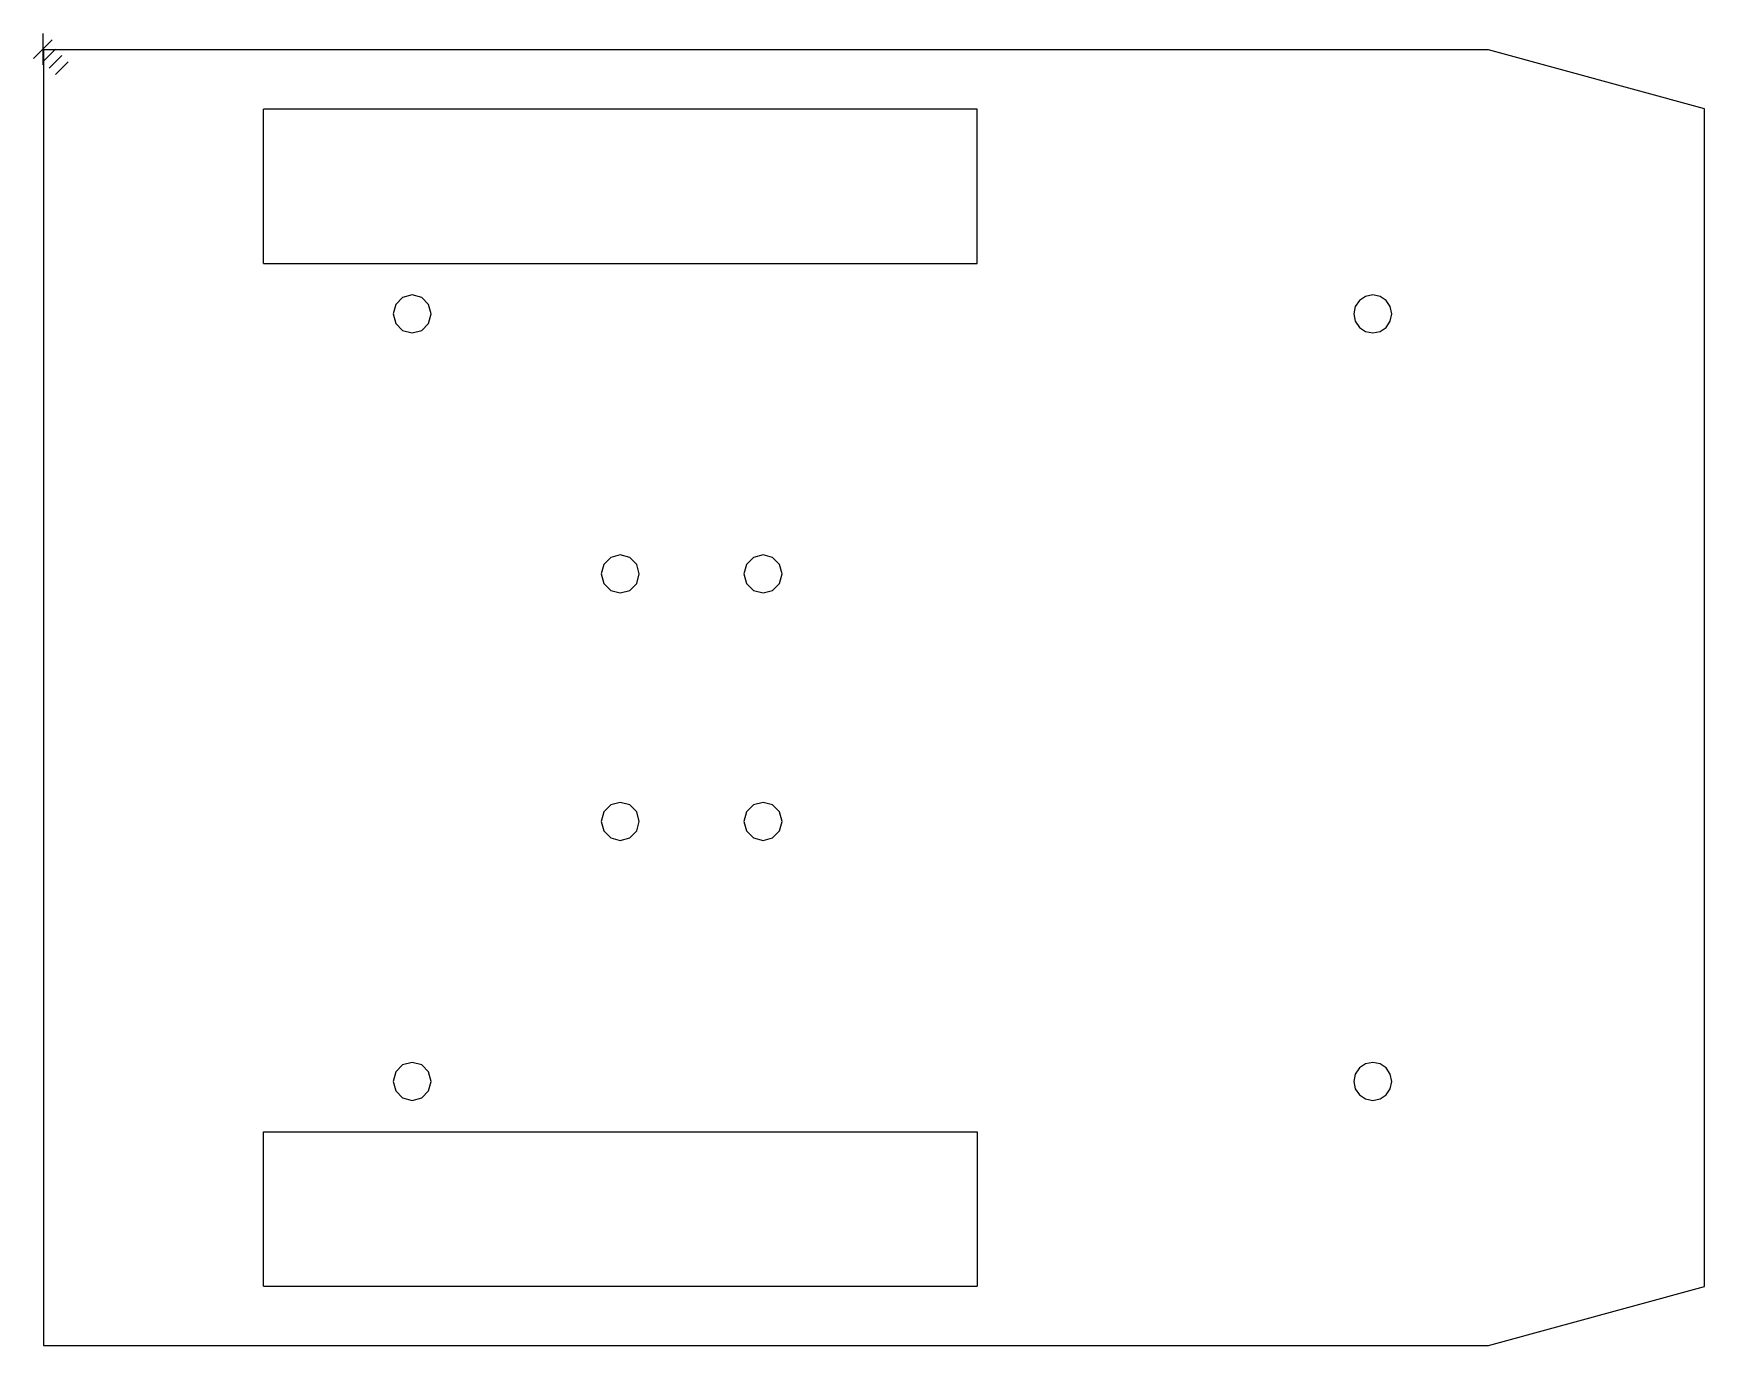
# Model space of a CAD drawing. Extents: x -1 to 140, y 0 to 110.
import ezdxf

# ---------------------------------------------------------------- set-up
doc = ezdxf.new("R2010")
doc.units = 0

msp = doc.modelspace()

# ---------------------------------------------------------------- linework, layer by layer
for p, q in [((0.050017, 108.983301), (0.050017, 0.050511)), ((121.54997, 108.983301), (0.050017, 108.983301)), ((139.71518, 104.017343), (121.54997, 108.983301)), ((78.549941, 103.983476), (18.550004, 103.983476)), ((18.550004, 91.017321), (18.550004, 103.983476)), ((78.549941, 91.017321), (78.549941, 103.983476)), ((139.71518, 5.016734), (139.71518, 104.017343)), ((18.550004, 91.017321), (78.549941, 91.017321)), ((29.664343, 87.577275), (29.449984, 86.777276)), ((30.249983, 88.162915), (29.664343, 87.577275)), ((31.049982, 88.377274), (30.249983, 88.162915)), ((31.849981, 88.162915), (31.049982, 88.377274)), ((32.435621, 87.577275), (31.849981, 88.162915)), ((32.64998, 86.777276), (32.435621, 87.577275)), ((110.346148, 87.399476), (110.219883, 86.777276)), ((110.689161, 87.907455), (110.346148, 87.399476)), ((111.197534, 88.249884), (110.689161, 87.907455)), ((111.81988, 88.375433), (111.197534, 88.249884)), ((112.442225, 88.249884), (111.81988, 88.375433)), ((112.950598, 87.907455), (112.442225, 88.249884)), ((113.293611, 87.399476), (112.950598, 87.907455)), ((113.419877, 86.777276), (113.293611, 87.399476)), ((29.449984, 86.777276), (29.664343, 85.977277)), ((29.664343, 85.977277), (30.249983, 85.391637)), ((31.849981, 85.391637), (32.435621, 85.977277)), ((32.435621, 85.977277), (32.64998, 86.777276)), ((32.64998, 86.777276), (32.64998, 86.777276)), ((110.219883, 86.777276), (110.346148, 86.155075)), ((110.346148, 86.155075), (110.689161, 85.647096)), ((112.950598, 85.647096), (113.293611, 86.155075)), ((113.293611, 86.155075), (113.419877, 86.777276)), ((113.419877, 86.777276), (113.419877, 86.777276)), ((30.249983, 85.391637), (31.049982, 85.177278)), ((31.049982, 85.177278), (31.849981, 85.391637)), ((110.689161, 85.647096), (111.197534, 85.304667)), ((111.197534, 85.304667), (111.81988, 85.179118)), ((111.81988, 85.179118), (112.442225, 85.304667)), ((112.442225, 85.304667), (112.950598, 85.647096)), ((47.749961, 66.302943), (47.164321, 65.717303)), ((48.54996, 66.517302), (47.749961, 66.302943)), ((49.349959, 66.302943), (48.54996, 66.517302)), ((49.935599, 65.717303), (49.349959, 66.302943)), ((59.749946, 66.302943), (59.164306, 65.717303)), ((60.549945, 66.517302), (59.749946, 66.302943)), ((61.349944, 66.302943), (60.549945, 66.517302)), ((61.935584, 65.717303), (61.349944, 66.302943)), ((47.164321, 65.717303), (46.949962, 64.917304)), ((46.949962, 64.917304), (47.164321, 64.117305)), ((50.149959, 64.917304), (49.935599, 65.717303)), ((49.935599, 64.117305), (50.149959, 64.917304)), ((50.149959, 64.917304), (50.149959, 64.917304)), ((59.164306, 65.717303), (58.949947, 64.917304)), ((58.949947, 64.917304), (59.164306, 64.117305)), ((62.149943, 64.917304), (61.935584, 65.717303)), ((61.935584, 64.117305), (62.149943, 64.917304)), ((62.149943, 64.917304), (62.149943, 64.917304)), ((47.164321, 64.117305), (47.749961, 63.531665)), ((47.749961, 63.531665), (48.54996, 63.317306)), ((48.54996, 63.317306), (49.349959, 63.531665)), ((49.349959, 63.531665), (49.935599, 64.117305)), ((59.164306, 64.117305), (59.749946, 63.531665)), ((59.749946, 63.531665), (60.549945, 63.317306)), ((60.549945, 63.317306), (61.349944, 63.531665)), ((61.349944, 63.531665), (61.935584, 64.117305)), ((47.749961, 45.50297), (47.164321, 44.91733)), ((48.54996, 45.717329), (47.749961, 45.50297)), ((49.349959, 45.50297), (48.54996, 45.717329)), ((49.935599, 44.91733), (49.349959, 45.50297)), ((59.749946, 45.50297), (59.164306, 44.91733)), ((60.549945, 45.717329), (59.749946, 45.50297)), ((61.349944, 45.50297), (60.549945, 45.717329)), ((61.935584, 44.91733), (61.349944, 45.50297)), ((47.164321, 44.91733), (46.949962, 44.117331)), ((46.949962, 44.117331), (47.164321, 43.317332)), ((50.149959, 44.117331), (49.935599, 44.91733)), ((49.935599, 43.317332), (50.149959, 44.117331)), ((50.149959, 44.117331), (50.149959, 44.117331)), ((59.164306, 44.91733), (58.949947, 44.117331)), ((58.949947, 44.117331), (59.164306, 43.317332)), ((62.149943, 44.117331), (61.935584, 44.91733)), ((61.935584, 43.317332), (62.149943, 44.117331)), ((62.149943, 44.117331), (62.149943, 44.117331)), ((47.164321, 43.317332), (47.749961, 42.731692)), ((47.749961, 42.731692), (48.54996, 42.517333)), ((48.54996, 42.517333), (49.349959, 42.731692)), ((49.349959, 42.731692), (49.935599, 43.317332)), ((59.164306, 43.317332), (59.749946, 42.731692)), ((59.749946, 42.731692), (60.549945, 42.517333)), ((60.549945, 42.517333), (61.349944, 42.731692)), ((61.349944, 42.731692), (61.935584, 43.317332)), ((29.664343, 23.057358), (29.449984, 22.257359)), ((30.249983, 23.642998), (29.664343, 23.057358)), ((31.049982, 23.857357), (30.249983, 23.642998)), ((31.849981, 23.642998), (31.049982, 23.857357)), ((32.435621, 23.057358), (31.849981, 23.642998)), ((32.64998, 22.257359), (32.435621, 23.057358)), ((110.346148, 22.87956), (110.219883, 22.257359)), ((110.689161, 23.387539), (110.346148, 22.87956)), ((111.197534, 23.729967), (110.689161, 23.387539)), ((111.81988, 23.855517), (111.197534, 23.729967)), ((112.442225, 23.729967), (111.81988, 23.855517)), ((112.950598, 23.387539), (112.442225, 23.729967)), ((113.293611, 22.87956), (112.950598, 23.387539)), ((113.419877, 22.257359), (113.293611, 22.87956)), ((29.449984, 22.257359), (29.664343, 21.45736)), ((29.664343, 21.45736), (30.249983, 20.87172)), ((31.849981, 20.87172), (32.435621, 21.45736)), ((32.435621, 21.45736), (32.64998, 22.257359)), ((32.64998, 22.257359), (32.64998, 22.257359)), ((110.219883, 22.257359), (110.346148, 21.635159)), ((110.346148, 21.635159), (110.689161, 21.12718)), ((110.689161, 21.12718), (111.197534, 20.784751)), ((112.442225, 20.784751), (112.950598, 21.12718)), ((112.950598, 21.12718), (113.293611, 21.635159)), ((113.293611, 21.635159), (113.419877, 22.257359)), ((113.419877, 22.257359), (113.419877, 22.257359)), ((30.249983, 20.87172), (31.049982, 20.657361)), ((31.049982, 20.657361), (31.849981, 20.87172)), ((111.197534, 20.784751), (111.81988, 20.659201)), ((111.81988, 20.659201), (112.442225, 20.784751)), ((18.550004, 18.018343), (78.549941, 18.018343)), ((18.550004, 5.05113), (18.550004, 18.018343)), ((78.549941, 18.018343), (78.549941, 5.05113)), ((18.550004, 5.05113), (78.549941, 5.05113)), ((121.54997, 0.050511), (139.71518, 5.016734)), ((0.050017, 0.050511), (121.54997, 0.050511))]:
    msp.add_line(p, q)
at = {"layer": 'Layer 1'}
for p, q in [((0.793749, 109.826749), (-0.793749, 108.239251)), ((0, 110.355915), (0, 107.710085)), ((1.058332, 109.033), (0, 107.974668)), ((1.587498, 108.503834), (0.529166, 107.445502)), ((2.116664, 107.974668), (1.058332, 106.916336))]:
    msp.add_line(p, q, dxfattribs=at)

doc.saveas('drawing.dxf')
